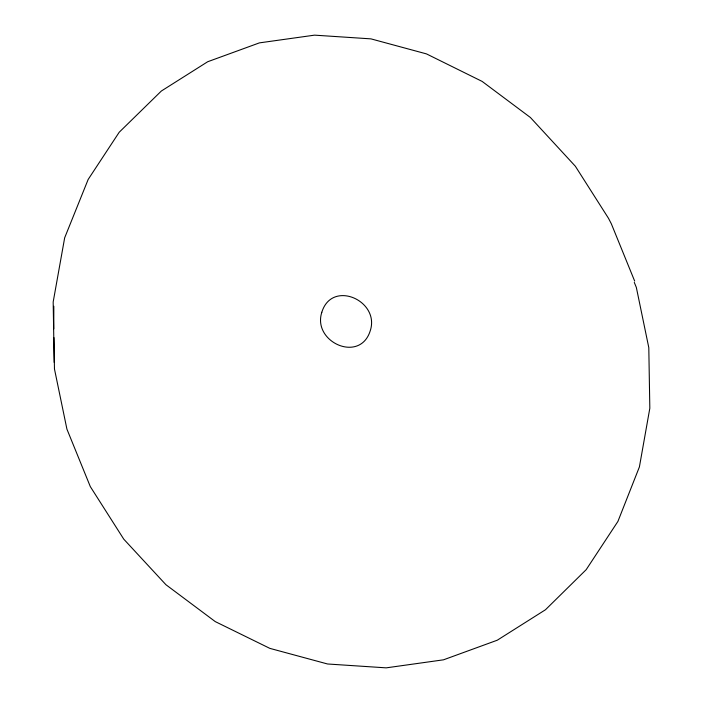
<?xml version="1.0" encoding="UTF-8"?>
<svg xmlns="http://www.w3.org/2000/svg" width="703" height="703" viewBox="0 0 703 703"><rect width="100%" height="100%" fill="white"/><g stroke="black" fill="none" stroke-linecap="round" stroke-linejoin="round"><path stroke-width="1.05" d="M53.815 306.244L53.788 328.934M634.677 281.13L611.338 223.8L608.482 218.282L575.37 166.26L530.405 117.498L482.144 81.416L426.466 53.894L370.947 38.867L314.549 35.15L259.416 42.874L207.684 61.741L161.339 91.03L119.202 132.252L88.165 179.45L64.667 237.799L53.173 301.991L54.201 362.44M634.291 282.421L636.347 287.457L648.799 347.642L649.827 408.241L639.405 466.915L617.919 521.415L586.197 569.65L545.466 609.756L497.285 640.205L443.505 659.818L386.193 667.85L327.554 663.984L269.847 648.368L215.276 621.61L165.943 584.729L123.754 539.148L90.318 486.617L66.926 429.155L54.465 368.97L53.938 337.589M321.807 312.29C312.097 342.15 360.217 363.697 370.305 330.586C380.015 300.726 331.895 279.179 321.807 312.29"/></g></svg>
